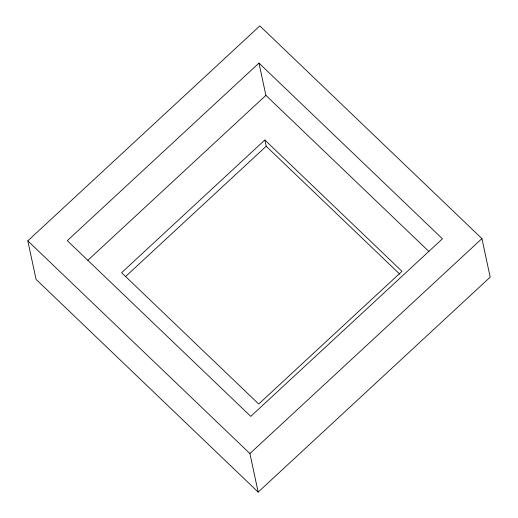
<?xml version="1.0" encoding="UTF-8"?>
<svg xmlns="http://www.w3.org/2000/svg" width="518" height="518" viewBox="0 0 518 518"><rect width="100%" height="100%" fill="white"/><g stroke="black" fill="none" stroke-linecap="round" stroke-linejoin="round"><path stroke-width="0.78" d="M27.81 240.851L259.835 25.9L481.928 238.61L490.19 277.149L258.165 492.1L36.072 279.39L27.81 240.851L249.903 453.561L258.165 492.1M258.974 63.086L67.295 240.656L250.764 416.375L442.443 238.804L258.974 63.086L265.889 95.364L428.91 251.495M87.866 260.289L265.889 95.364M264.853 139.989L121.6 272.695L258.722 404.027L401.974 271.315L264.853 139.989L266.2 146.251L399.812 274.223M125.317 276.767L266.2 146.251M249.903 453.561L481.928 238.61"/></g></svg>
